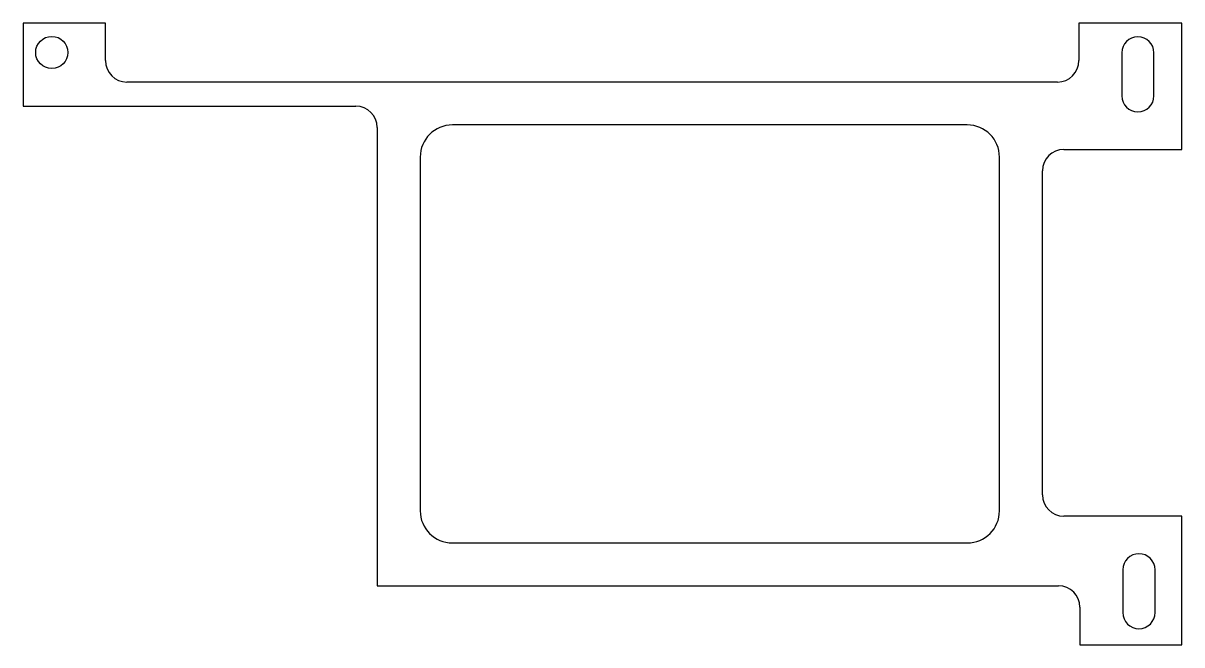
# Model space of a CAD drawing. Header units: millimetres. Extents: x -52 to 56, y -13 to 45.
import ezdxf

# ---------------------------------------------------------------- set-up
doc = ezdxf.new("R2010")
doc.units = ezdxf.units.MM

msp = doc.modelspace()

# ---------------------------------------------------------------- linework, layer by layer
at = {"color": 7, "linetype": 'Continuous', "lineweight": 25}
for p, q in [((-44.15, 45.02), (-51.81, 45.02)), ((-51.81, 45.02), (-51.81, 37.28)), ((-44.15, 41.52), (-44.15, 45.02)), ((56.19, 45.02), (46.59, 45.02)), ((46.59, 45.02), (46.59, 41.52)), ((56.19, 33.24), (56.19, 45.02)), ((50.59, 42.24), (50.59, 38.24)), ((53.59, 38.24), (53.59, 42.24)), ((44.59, 39.52), (-42.15, 39.52)), ((-51.81, 37.28), (-20.81, 37.28)), ((-18.81, 35.28), (-18.81, -7.48)), ((36.19, 35.52), (-11.81, 35.52)), ((-14.81, 32.52), (-14.81, -0.48)), ((39.19, -0.48), (39.19, 32.52)), ((45.19, 33.24), (56.19, 33.24)), ((43.19, 1.02), (43.19, 31.24)), ((56.19, -0.98), (45.19, -0.98)), ((56.19, -12.98), (56.19, -0.98)), ((-11.81, -3.48), (36.19, -3.48)), ((50.69, -5.98), (50.69, -9.98)), ((53.69, -9.98), (53.69, -5.98)), ((-18.81, -7.48), (44.69, -7.48)), ((46.69, -9.48), (46.69, -12.98)), ((46.69, -12.98), (56.19, -12.98))]:
    msp.add_line(p, q, dxfattribs=at)
msp.add_circle((-49.15, 42.28), 1.5, dxfattribs=at)
for centre, radius, start, end in [((52.09, 42.24), 1.5, 0, 180), ((-42.15, 41.52), 2, 180, 270), ((44.59, 41.52), 2, 270, 0), ((52.09, 38.24), 1.5, 180, 0), ((-20.81, 35.28), 2, 0, 90), ((-11.81, 32.52), 3, 90, 180), ((36.19, 32.52), 3, 0, 90), ((45.19, 31.24), 2, 90, 180), ((45.19, 1.02), 2, 180, 270), ((-11.81, -0.48), 3, 180, 270), ((36.19, -0.48), 3, 270, 0), ((52.19, -5.98), 1.5, 0, 180), ((44.69, -9.48), 2, 0, 90), ((52.19, -9.98), 1.5, 180, 0)]:
    msp.add_arc(centre, radius, start, end, dxfattribs=at)

doc.saveas('drawing.dxf')
